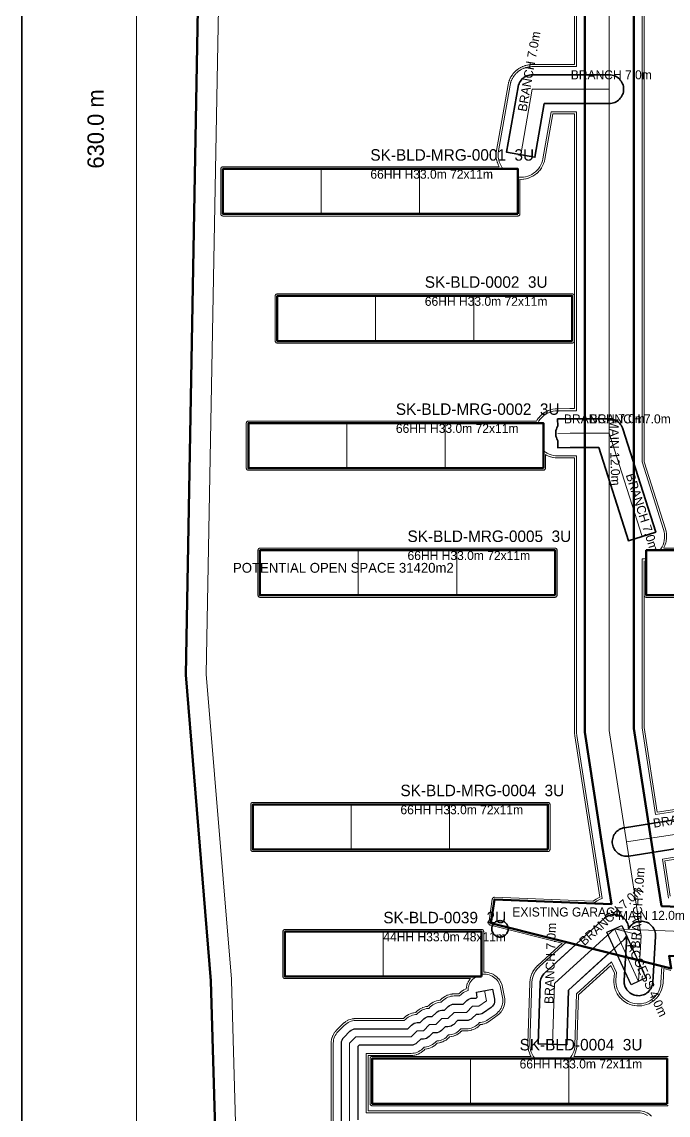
# Model space of a CAD drawing. Header units: metres. Extents: x 10 to 560, y 290 to 670.
# Drawn here: x 10 to 88.9, y 362.1 to 495.4 of the extents above; entities that cross this region are included whole.
import ezdxf

# ---------------------------------------------------------------- set-up
doc = ezdxf.new("R2010")
doc.units = ezdxf.units.M
for name, color, linetype, lineweight in [('A-ANNO-TEXT', 7, 'CONTINUOUS', 18), ('A-BUILDING-LABEL', 7, 'CONTINUOUS', 18), ('A-BUILDING-OUTLINE', 7, 'CONTINUOUS', 50), ('A-DIM', 3, 'CONTINUOUS', 18), ('A-ENTRANCE', 6, 'CONTINUOUS', 35), ('A-FRAME', 7, 'CONTINUOUS', 35), ('A-SITE-BOUNDARY', 1, 'CONTINUOUS', 50), ('A-UNIT-LINE', 4, 'CONTINUOUS', 18), ('C-ROAD-ACCESS', 4, 'CONTINUOUS', 25), ('C-ROAD-BRANCH', 2, 'CONTINUOUS', 35), ('C-ROAD-CENTER', 8, 'CONTINUOUS', 18), ('C-ROAD-LABEL', 2, 'CONTINUOUS', 18), ('C-ROAD-MAIN', 30, 'CONTINUOUS', 50), ('C-SIDEWALK', 8, 'CONTINUOUS', 18), ('L-OPEN-SPACE', 8, 'CONTINUOUS', 13)]:
    doc.layers.add(name, color=color, linetype=linetype, lineweight=lineweight)

msp = doc.modelspace()

# ---------------------------------------------------------------- linework, layer by layer
at = {"layer": 'A-BUILDING-OUTLINE'}
for points in [[(70.53, 471.98), (70.53, 477.48), (34.53, 477.48), (34.53, 471.98)], [(77.17, 456.48), (77.17, 461.98), (41.17, 461.98), (41.17, 456.48)], [(73.64, 440.98), (73.64, 446.48), (37.64, 446.48), (37.64, 440.98)], [(75.06, 425.48), (75.06, 430.98), (39.06, 430.98), (39.06, 425.48)], [(110.19, 425.48), (110.19, 430.98), (86.19, 430.98), (86.19, 425.48)], [(74.2, 394.48), (74.2, 399.98), (38.2, 399.98), (38.2, 394.48)], [(66.11, 378.98), (66.11, 384.48), (42.11, 384.48), (42.11, 378.98)], [(88.74, 363.48), (88.74, 368.98), (52.74, 368.98), (52.74, 363.48)]]:
    msp.add_lwpolyline(points, close=True, dxfattribs=at)
at = {"layer": 'A-DIM'}
msp.add_lwpolyline([(24, 320), (24, 635.01)], dxfattribs=at)
at = {"layer": 'A-ENTRANCE'}
msp.add_lwpolyline([(69.35, 384.81), (69.34, 384.71), (69.33, 384.61), (69.3, 384.52), (69.27, 384.42), (69.23, 384.34), (69.18, 384.25), (69.12, 384.17), (69.05, 384.1), (68.98, 384.03), (68.9, 383.98), (68.82, 383.93), (68.73, 383.88), (68.64, 383.85), (68.54, 383.83), (68.45, 383.81), (68.35, 383.81), (68.25, 383.81), (68.15, 383.83), (68.06, 383.85), (67.97, 383.88), (67.88, 383.93), (67.79, 383.98), (67.71, 384.03), (67.64, 384.1), (67.57, 384.17), (67.52, 384.25), (67.47, 384.34), (67.42, 384.42), (67.39, 384.52), (67.37, 384.61), (67.35, 384.71), (67.35, 384.81), (67.35, 384.91), (67.37, 385), (67.39, 385.1), (67.42, 385.19), (67.47, 385.28), (67.52, 385.36), (67.57, 385.44), (67.64, 385.51), (67.71, 385.58), (67.79, 385.64), (67.88, 385.69), (67.97, 385.73), (68.06, 385.76), (68.15, 385.79), (68.25, 385.8), (68.35, 385.81), (68.45, 385.8), (68.54, 385.79), (68.64, 385.76), (68.73, 385.73), (68.82, 385.69), (68.9, 385.64), (68.98, 385.58), (69.05, 385.51), (69.12, 385.44), (69.18, 385.36), (69.23, 385.28), (69.27, 385.19), (69.3, 385.1), (69.33, 385), (69.34, 384.91)], close=True, dxfattribs=at)
at = {"layer": 'A-FRAME'}
msp.add_lwpolyline([(560, 290), (560, 670), (10, 670), (10, 290), (560, 290)], dxfattribs=at)
at = {"layer": 'A-SITE-BOUNDARY'}
msp.add_lwpolyline([(31.64, 506.01), (30, 415.78), (33.08, 378.45), (34.51, 328.41), (131.11, 326.77), (135, 324.51), (136.23, 320), (138.08, 320), (139.31, 324.51), (143, 326.56), (222.17, 325.13), (221.96, 356.92), (223.6, 373.73), (224.01, 506.42)], dxfattribs=at)
at = {"layer": 'A-UNIT-LINE'}
for points in [[(46.53, 471.98), (46.53, 477.48)], [(58.53, 471.98), (58.53, 477.48)], [(53.17, 456.48), (53.17, 461.98)], [(65.17, 456.48), (65.17, 461.98)], [(49.64, 440.98), (49.64, 446.48)], [(61.64, 440.98), (61.64, 446.48)], [(51.06, 425.48), (51.06, 430.98)], [(63.06, 425.48), (63.06, 430.98)], [(50.2, 394.48), (50.2, 399.98)], [(62.2, 394.48), (62.2, 399.98)], [(54.11, 378.98), (54.11, 384.48)], [(64.74, 363.48), (64.74, 368.98)], [(76.74, 363.48), (76.74, 368.98)]]:
    msp.add_lwpolyline(points, dxfattribs=at)
at = {"layer": 'C-ROAD-ACCESS'}
msp.add_lwpolyline([(81.39, 384.39), (83.21, 385.23), (86.15, 378.82), (84.34, 377.98)], close=True, dxfattribs=at)
msp.add_lwpolyline([(49, 361.12), (49, 370.87), (49.02, 371.06), (49.08, 371.25), (49.17, 371.42), (49.29, 371.57), (50.04, 372.32), (50.2, 372.45), (50.37, 372.54), (50.56, 372.6), (50.75, 372.62), (57.09, 372.62), (57.54, 373.07), (57.7, 373.2), (57.87, 373.29), (58.06, 373.35), (58.25, 373.37), (58.59, 373.37), (59.04, 373.82), (59.2, 373.95), (59.37, 374.04), (59.56, 374.1), (59.75, 374.12), (60.09, 374.12), (60.54, 374.57), (60.7, 374.7), (60.87, 374.79), (61.06, 374.85), (61.25, 374.87), (61.59, 374.87), (62.04, 375.32), (62.2, 375.45), (62.37, 375.54), (62.56, 375.6), (62.75, 375.62), (63.84, 375.62), (64.29, 376.07), (64.45, 376.2), (64.62, 376.29), (64.81, 376.35), (65, 376.37), (65.43, 376.37), (65.58, 376.48), (65.47, 377.07), (67.43, 377.46), (67.67, 376.24), (67.69, 376.05), (67.67, 375.86), (67.62, 375.68), (67.53, 375.51), (67.42, 375.36), (67.27, 375.23), (66.33, 374.55), (66.15, 374.45), (65.96, 374.39), (65.75, 374.37), (65.42, 374.37), (64.96, 373.91), (64.81, 373.79), (64.63, 373.69), (64.45, 373.64), (64.25, 373.62), (63.17, 373.62), (62.71, 373.16), (62.56, 373.04), (62.38, 372.94), (62.2, 372.89), (62, 372.87), (61.67, 372.87), (61.21, 372.41), (61.06, 372.29), (60.88, 372.19), (60.7, 372.14), (60.5, 372.12), (60.17, 372.12), (59.71, 371.66), (59.56, 371.54), (59.38, 371.44), (59.2, 371.39), (59, 371.37), (58.67, 371.37), (58.21, 370.91), (58.06, 370.79), (57.88, 370.69), (57.7, 370.64), (57.5, 370.62), (51.17, 370.62), (51, 370.45), (51, 361.53)], dxfattribs=at)
at = {"layer": 'C-ROAD-BRANCH'}
for points in [[(70.67, 487.87), (70.74, 488.02), (70.83, 488.17), (70.93, 488.31), (71.04, 488.44), (71.17, 488.55), (71.31, 488.65), (71.46, 488.74), (71.61, 488.82), (71.77, 488.87), (71.94, 488.92), (72.11, 488.94), (72.28, 488.95), (81.68, 488.95), (81.85, 488.94), (82.02, 488.92), (82.19, 488.87), (82.35, 488.82), (82.51, 488.74), (82.65, 488.65), (82.79, 488.55), (82.92, 488.44), (83.03, 488.31), (83.14, 488.17), (83.23, 488.02), (83.3, 487.87), (83.36, 487.71), (83.4, 487.54), (83.42, 487.37), (83.43, 487.2), (83.42, 487.03), (83.4, 486.86), (83.36, 486.69), (83.3, 486.53), (83.23, 486.37), (83.14, 486.23), (83.03, 486.09), (82.92, 485.96), (82.79, 485.85), (82.65, 485.74), (82.51, 485.66), (82.35, 485.58), (82.19, 485.53), (82.02, 485.48), (81.85, 485.46), (81.68, 485.45), (73.75, 485.45), (72.6, 478.9), (69.15, 479.5), (70.56, 487.5), (70.56, 487.5), (70.57, 487.54), (70.61, 487.71)], [(75.36, 444.41), (75.28, 444.57), (75.23, 444.73), (75.18, 444.9), (75.16, 445.07), (75.15, 445.24), (75.16, 445.41), (75.18, 445.58), (75.23, 445.75), (75.28, 445.91), (75.36, 446.06), (75.39, 446.11), (75.38, 446.98), (76.89, 446.99), (76.89, 446.99), (76.9, 446.99), (81.68, 446.99), (81.85, 446.98), (82.02, 446.95), (82.19, 446.91), (82.35, 446.85), (82.51, 446.78), (82.65, 446.69), (82.79, 446.59), (82.92, 446.48), (83.03, 446.35), (83.14, 446.21), (83.23, 446.06), (83.3, 445.91), (83.35, 445.77), (83.35, 445.77), (87.35, 433.19), (84.02, 432.13), (80.4, 443.49), (76.9, 443.49), (75.4, 443.48), (75.4, 444.35)], [(73.29, 378.55), (73.34, 378.72), (73.4, 378.88), (73.48, 379.03), (73.58, 379.17), (73.69, 379.3), (73.81, 379.43), (81.12, 386.1), (81.25, 386.21), (81.39, 386.3), (81.54, 386.39), (81.7, 386.45), (81.87, 386.5), (82.03, 386.54), (82.2, 386.55), (82.38, 386.56), (82.55, 386.54), (82.72, 386.51), (82.88, 386.46), (83.04, 386.39), (83.19, 386.31), (83.33, 386.22), (83.47, 386.11), (83.59, 385.99), (83.7, 385.85), (83.79, 385.71), (83.88, 385.56), (83.94, 385.4), (83.99, 385.24), (84.03, 385.07), (84.04, 384.9), (84.04, 384.83), (84.09, 384.9), (84.18, 385.04), (84.29, 385.18), (84.42, 385.3), (84.55, 385.4), (84.69, 385.5), (84.85, 385.58), (85.01, 385.64), (85.17, 385.69), (85.34, 385.72), (85.51, 385.74), (85.68, 385.73), (85.85, 385.72), (86.02, 385.68), (86.19, 385.63), (86.34, 385.56), (86.49, 385.48), (86.64, 385.38), (86.77, 385.27), (86.89, 385.15), (86.99, 385.01), (87.09, 384.87), (87.17, 384.72), (87.23, 384.56), (87.28, 384.39), (87.31, 384.23), (87.33, 384.05), (87.33, 383.88), (86.99, 378.3), (86.97, 378.13), (86.94, 377.96), (86.89, 377.8), (86.82, 377.64), (86.74, 377.49), (86.64, 377.35), (86.53, 377.21), (86.41, 377.09), (86.27, 376.99), (86.13, 376.89), (85.98, 376.81), (85.82, 376.75), (85.65, 376.7), (85.48, 376.67), (85.31, 376.65), (85.14, 376.66), (84.97, 376.67), (84.8, 376.71), (84.64, 376.76), (84.48, 376.83), (84.33, 376.91), (84.19, 377.01), (84.06, 377.12), (83.94, 377.24), (83.83, 377.38), (83.74, 377.52), (83.66, 377.67), (83.59, 377.83), (83.54, 378), (83.51, 378.16), (83.5, 378.34), (83.5, 378.51), (83.82, 383.95), (83.8, 383.91), (83.71, 383.77), (83.6, 383.64), (83.48, 383.51), (76.71, 377.34), (76.49, 370.68), (72.99, 370.79), (73.24, 378.19), (73.24, 378.19), (73.24, 378.21), (73.26, 378.38)]]:
    msp.add_lwpolyline(points, close=True, dxfattribs=at)
msp.add_lwpolyline([(90.72, 394.72), (84.07, 393.68), (83.9, 393.66), (83.73, 393.66), (83.55, 393.68), (83.39, 393.71), (83.22, 393.76), (83.06, 393.82), (82.91, 393.9), (82.77, 394), (82.63, 394.11), (82.51, 394.23), (82.4, 394.36), (82.3, 394.5), (82.22, 394.65), (82.16, 394.81), (82.1, 394.97), (82.07, 395.14), (82.05, 395.31), (82.05, 395.48), (82.07, 395.66), (82.1, 395.82), (82.15, 395.99), (82.21, 396.15), (82.29, 396.3), (82.39, 396.44), (82.49, 396.58), (82.61, 396.7), (82.75, 396.81), (82.89, 396.91), (83.04, 396.99), (83.2, 397.05), (83.36, 397.11), (83.53, 397.14), (90.15, 398.17)], dxfattribs=at)
at = {"layer": 'C-ROAD-CENTER'}
for points in [[(85.47, 384.68), (83.8, 395.41), (81.68, 409.01), (81.68, 445.24), (81.68, 451.67), (81.68, 487.2), (81.68, 507.24)], [(72.28, 487.2), (70.87, 479.2)], [(81.68, 487.2), (72.28, 487.2)], [(76.9, 445.24), (75.39, 445.23)], [(81.68, 445.24), (76.9, 445.24)], [(81.68, 445.24), (85.68, 432.66)], [(83.8, 395.41), (90.45, 396.45)], [(82.3, 384.81), (74.99, 378.13)], [(85.25, 378.4), (82.3, 384.81)], [(85.47, 384.68), (82.3, 384.81), (85.58, 383.99), (85.47, 384.68)], [(85.58, 383.99), (85.25, 378.4)], [(107.73, 383.78), (85.47, 384.68)], [(74.99, 378.13), (74.74, 370.73)], [(101.16, 333.76), (100.25, 334.12), (89.75, 344.62), (89.75, 355.87), (85.25, 360.37), (50.75, 360.37), (50, 361.12), (50, 370.87), (50.75, 371.62), (57.5, 371.62), (58.25, 372.37), (59, 372.37), (59.75, 373.12), (60.5, 373.12), (61.25, 373.87), (62, 373.87), (62.75, 374.62), (64.25, 374.62), (65, 375.37), (65.75, 375.37), (66.69, 376.04), (66.45, 377.27)]]:
    msp.add_lwpolyline(points, dxfattribs=at)
at = {"layer": 'C-ROAD-MAIN'}
for points in [[(176.3, 376.43), (151.96, 376.72), (151.63, 376.66), (151.27, 376.52), (149.3, 375.3), (147.18, 376.77), (144.24, 378.04), (144.56, 379.29), (112.16, 380.7), (110.73, 380.76), (110.73, 380.63), (111.8, 379.43), (107.34, 375.42), (104.73, 378.32), (104.73, 380.9), (89, 381.53), (89.24, 379.98), (67.24, 385.48), (67.66, 388.4), (81.94, 387.82), (80.83, 394.95), (78.68, 408.78), (78.68, 505.01)], [(84.68, 504.38), (84.68, 409.24), (86.76, 395.87), (88.06, 387.58), (88.06, 387.58), (88.06, 387.58), (107.79, 386.78), (110.46, 386.78), (112.43, 386.7), (147.74, 385.15), (150.08, 385.54), (176.29, 386.48), (178.15, 413.24), (178.35, 425.27), (178.52, 432.9), (178.74, 442.67), (179.38, 472.11), (179.63, 475.41), (180.8, 490.99), (179.27, 504.93)]]:
    msp.add_lwpolyline(points, dxfattribs=at)
at = {"layer": 'C-SIDEWALK'}
for points in [[(78.68, 505.01), (78.68, 488.95), (72.28, 488.95), (72.11, 488.94), (71.94, 488.92), (71.77, 488.87), (71.61, 488.82), (71.46, 488.74), (71.31, 488.65), (71.17, 488.55), (71.04, 488.44), (70.93, 488.31), (70.83, 488.17), (70.74, 488.02), (70.67, 487.87), (70.61, 487.71), (70.57, 487.54), (70.56, 487.5), (70.56, 487.5), (69.15, 479.5), (72.6, 478.9), (73.75, 485.45), (78.68, 485.45), (78.68, 446.99), (76.9, 446.99), (76.89, 446.99), (76.89, 446.99), (75.38, 446.98), (75.39, 446.11), (75.36, 446.06), (75.28, 445.91), (75.23, 445.75), (75.18, 445.58), (75.16, 445.41), (75.15, 445.24), (75.16, 445.07), (75.18, 444.9), (75.23, 444.73), (75.28, 444.57), (75.36, 444.41), (75.4, 444.35), (75.4, 443.48), (76.9, 443.49), (78.68, 443.49), (78.68, 408.78), (80.83, 394.95), (81.94, 387.82), (79.78, 387.91), (79.89, 388), (80.22, 388.22), (80.56, 388.41), (80.82, 388.52), (79.85, 394.8), (77.73, 408.39), (77.69, 408.7), (77.68, 409.01), (77.68, 442.49), (76.91, 442.49), (75.41, 442.48), (75.14, 442.49), (74.87, 442.53), (74.61, 442.59), (74.35, 442.68), (74.11, 442.8), (73.88, 442.94), (73.66, 443.1), (73.64, 443.11), (73.64, 446.48), (72.95, 446.48), (72.96, 446.51), (73.1, 446.75), (73.26, 446.96), (73.44, 447.16), (73.64, 447.35), (73.85, 447.51), (74.08, 447.65), (74.33, 447.77), (74.58, 447.86), (74.84, 447.92), (75.11, 447.97), (75.38, 447.98), (76.89, 447.99), (76.89, 447.99), (76.9, 447.99), (77.68, 447.99), (77.68, 484.45), (74.59, 484.45), (73.58, 478.72), (73.52, 478.46), (73.44, 478.2), (73.33, 477.96), (73.19, 477.72), (73.04, 477.5), (72.86, 477.3), (72.66, 477.11), (72.45, 476.95), (72.22, 476.8), (71.98, 476.68), (71.73, 476.59), (71.47, 476.52), (71.2, 476.47), (70.93, 476.45), (70.66, 476.46), (70.53, 476.48), (70.53, 477.48), (68.73, 477.48), (68.62, 477.62), (68.48, 477.85), (68.36, 478.09), (68.26, 478.34), (68.19, 478.6), (68.14, 478.87), (68.12, 479.14), (68.13, 479.41), (68.16, 479.68), (69.57, 487.68), (69.58, 487.71), (69.58, 487.74), (69.61, 487.84), (69.63, 487.94), (69.64, 487.97), (69.65, 488), (69.69, 488.1), (69.72, 488.2), (69.73, 488.22), (69.74, 488.25), (69.79, 488.35), (69.83, 488.44), (69.84, 488.47), (69.86, 488.5), (69.91, 488.59), (69.96, 488.68), (69.98, 488.7), (70, 488.73), (70.06, 488.81), (70.12, 488.9), (70.14, 488.92), (70.16, 488.94), (70.23, 489.02), (70.29, 489.1), (70.32, 489.12), (70.34, 489.14), (70.41, 489.21), (70.49, 489.29), (70.51, 489.31), (70.54, 489.33), (70.62, 489.39), (70.7, 489.45), (70.73, 489.47), (70.75, 489.49), (70.84, 489.54), (70.93, 489.6), (70.96, 489.61), (70.99, 489.63), (71.08, 489.67), (71.17, 489.72), (71.2, 489.73), (71.23, 489.74), (71.33, 489.78), (71.43, 489.81), (71.45, 489.82), (71.48, 489.83), (71.59, 489.86), (71.69, 489.88), (71.72, 489.89), (71.75, 489.9), (71.85, 489.91), (71.95, 489.93), (71.98, 489.93), (72.01, 489.94), (72.12, 489.94), (72.22, 489.95), (72.25, 489.95), (72.28, 489.95), (77.68, 489.95), (77.68, 504.27)], [(90.15, 398.17), (86.49, 397.6), (84.68, 409.24), (84.68, 432.34), (87.35, 433.19), (84.68, 441.58), (84.68, 504.38)], [(85.68, 503.43), (85.68, 441.74), (88.3, 433.49), (88.37, 433.23), (88.42, 432.97), (88.43, 432.7), (88.42, 432.43), (88.39, 432.16), (88.33, 431.9), (88.24, 431.64), (88.13, 431.4), (87.99, 431.16), (87.86, 430.98), (86.19, 430.98), (86.19, 429.96), (85.99, 429.93), (85.72, 429.91), (85.68, 429.91), (85.68, 409.32), (87.33, 398.74), (89.97, 399.16)], [(107.79, 386.78), (88.06, 387.58), (88.06, 387.58), (87.03, 394.14), (90.72, 394.72)], [(90.87, 393.73), (88.17, 393.31), (88.92, 388.54)], [(48, 361.12), (48, 370.87), (48.01, 371.06), (48.04, 371.26), (48.09, 371.45), (48.15, 371.63), (48.24, 371.81), (48.34, 371.98), (48.45, 372.14), (48.59, 372.28), (49.34, 373.03), (49.48, 373.16), (49.64, 373.28), (49.81, 373.38), (49.99, 373.46), (50.17, 373.53), (50.36, 373.58), (50.55, 373.61), (50.75, 373.62), (56.67, 373.62), (56.84, 373.78), (56.98, 373.91), (57.14, 374.03), (57.31, 374.13), (57.49, 374.21), (57.67, 374.28), (57.86, 374.33), (58.05, 374.36), (58.17, 374.36), (58.34, 374.53), (58.48, 374.66), (58.64, 374.78), (58.81, 374.88), (58.99, 374.96), (59.17, 375.03), (59.36, 375.08), (59.55, 375.11), (59.67, 375.11), (59.84, 375.28), (59.98, 375.41), (60.14, 375.53), (60.31, 375.63), (60.49, 375.71), (60.67, 375.78), (60.86, 375.83), (61.05, 375.86), (61.17, 375.86), (61.34, 376.03), (61.48, 376.16), (61.64, 376.28), (61.81, 376.38), (61.99, 376.46), (62.17, 376.53), (62.36, 376.58), (62.55, 376.61), (62.75, 376.62), (63.42, 376.62), (63.59, 376.78), (63.73, 376.91), (63.89, 377.03), (64.06, 377.13), (64.24, 377.21), (64.42, 377.28), (64.45, 377.29), (64.46, 377.46), (64.48, 377.66), (64.53, 377.85), (64.6, 378.03), (64.68, 378.21), (64.78, 378.38), (64.9, 378.54), (65.03, 378.68), (65.18, 378.81), (65.34, 378.93), (65.42, 378.98), (66.11, 378.98), (66.11, 379.24), (66.25, 379.26), (66.45, 379.27), (66.64, 379.26), (66.84, 379.23), (67.03, 379.18), (67.21, 379.12), (67.39, 379.03), (67.56, 378.93), (67.72, 378.81), (67.86, 378.68), (67.99, 378.54), (68.11, 378.38), (68.21, 378.21), (68.29, 378.03), (68.36, 377.85), (68.41, 377.66), (68.65, 376.43), (68.68, 376.24), (68.69, 376.05), (68.68, 375.86), (68.66, 375.67), (68.61, 375.49), (68.55, 375.31), (68.47, 375.13), (68.38, 374.97), (68.27, 374.81), (68.14, 374.67), (68.01, 374.54), (67.86, 374.42), (66.92, 373.74), (66.74, 373.63), (66.56, 373.54), (66.36, 373.46), (66.16, 373.41), (65.96, 373.38), (65.83, 373.37), (65.67, 373.2), (65.52, 373.07), (65.36, 372.95), (65.19, 372.85), (65.02, 372.77), (64.83, 372.7), (64.64, 372.66), (64.45, 372.63), (64.25, 372.62), (63.58, 372.62), (63.42, 372.45), (63.27, 372.32), (63.11, 372.2), (62.94, 372.1), (62.77, 372.02), (62.58, 371.95), (62.39, 371.91), (62.2, 371.88), (62.08, 371.87), (61.92, 371.7), (61.77, 371.57), (61.61, 371.45), (61.44, 371.35), (61.27, 371.27), (61.08, 371.2), (60.89, 371.16), (60.7, 371.13), (60.58, 371.12), (60.42, 370.95), (60.27, 370.82), (60.11, 370.7), (59.94, 370.6), (59.77, 370.52), (59.58, 370.45), (59.39, 370.41), (59.2, 370.38), (59.08, 370.37), (58.92, 370.2), (58.77, 370.07), (58.61, 369.95), (58.44, 369.85), (58.27, 369.77), (58.08, 369.7), (57.89, 369.66), (57.7, 369.63), (57.5, 369.62), (52, 369.62), (52, 362.37), (85.25, 362.37), (85.45, 362.36), (85.64, 362.33), (85.83, 362.28), (86.02, 362.21), (86.19, 362.13), (86.36, 362.03)], [(51, 361.53), (51, 370.45), (51.17, 370.62), (57.5, 370.62), (57.7, 370.64), (57.88, 370.69), (58.06, 370.79), (58.21, 370.91), (58.67, 371.37), (59, 371.37), (59.2, 371.39), (59.38, 371.44), (59.56, 371.54), (59.71, 371.66), (60.17, 372.12), (60.5, 372.12), (60.7, 372.14), (60.88, 372.19), (61.06, 372.29), (61.21, 372.41), (61.67, 372.87), (62, 372.87), (62.2, 372.89), (62.38, 372.94), (62.56, 373.04), (62.71, 373.16), (63.17, 373.62), (64.25, 373.62), (64.45, 373.64), (64.63, 373.69), (64.81, 373.79), (64.96, 373.91), (65.42, 374.37), (65.75, 374.37), (65.96, 374.39), (66.15, 374.45), (66.33, 374.55), (67.27, 375.23), (67.42, 375.36), (67.53, 375.51), (67.62, 375.68), (67.67, 375.86), (67.69, 376.05), (67.67, 376.24), (67.43, 377.46), (65.47, 377.07), (65.58, 376.48), (65.43, 376.37), (65, 376.37), (64.81, 376.35), (64.62, 376.29), (64.45, 376.2), (64.29, 376.07), (63.84, 375.62), (62.75, 375.62), (62.56, 375.6), (62.37, 375.54), (62.2, 375.45), (62.04, 375.32), (61.59, 374.87), (61.25, 374.87), (61.06, 374.85), (60.87, 374.79), (60.7, 374.7), (60.54, 374.57), (60.09, 374.12), (59.75, 374.12), (59.56, 374.1), (59.37, 374.04), (59.2, 373.95), (59.04, 373.82), (58.59, 373.37), (58.25, 373.37), (58.06, 373.35), (57.87, 373.29), (57.7, 373.2), (57.54, 373.07), (57.09, 372.62), (50.75, 372.62), (50.56, 372.6), (50.37, 372.54), (50.2, 372.45), (50.04, 372.32), (49.29, 371.57), (49.17, 371.42), (49.08, 371.25), (49.02, 371.06), (49, 370.87), (49, 361.12)]]:
    msp.add_lwpolyline(points, dxfattribs=at)
msp.add_lwpolyline([(87.44, 376.74), (87.26, 376.53), (87.07, 376.35), (86.86, 376.18), (86.63, 376.03), (86.4, 375.9), (86.14, 375.8), (85.89, 375.73), (85.62, 375.68), (85.35, 375.65), (85.08, 375.66), (84.81, 375.69), (84.55, 375.74), (84.29, 375.82), (84.04, 375.93), (83.81, 376.06), (83.58, 376.21), (83.38, 376.38), (83.19, 376.58), (83.02, 376.79), (82.87, 377.01), (82.75, 377.25), (82.65, 377.5), (82.57, 377.76), (82.52, 378.03), (82.5, 378.3), (82.5, 378.57), (82.55, 379.47), (81.95, 380.77), (81.95, 380.77), (77.7, 376.88), (77.49, 370.64), (77.47, 370.37), (77.42, 370.11), (77.34, 369.85), (77.24, 369.6), (77.12, 369.36), (76.97, 369.13), (76.86, 368.98), (72.62, 368.98), (72.56, 369.06), (72.4, 369.28), (72.27, 369.52), (72.17, 369.77), (72.08, 370.02), (72.03, 370.29), (72, 370.56), (71.99, 370.83), (72.24, 378.23), (72.24, 378.24), (72.24, 378.26), (72.25, 378.38), (72.26, 378.49), (72.26, 378.51), (72.27, 378.53), (72.29, 378.64), (72.31, 378.76), (72.31, 378.78), (72.32, 378.79), (72.35, 378.91), (72.38, 379.02), (72.39, 379.03), (72.39, 379.05), (72.44, 379.16), (72.48, 379.27), (72.49, 379.28), (72.5, 379.3), (72.55, 379.4), (72.61, 379.51), (72.62, 379.52), (72.62, 379.54), (72.69, 379.64), (72.75, 379.74), (72.76, 379.75), (72.77, 379.76), (72.85, 379.86), (72.92, 379.95), (72.93, 379.96), (72.94, 379.97), (73.03, 380.06), (73.11, 380.14), (73.12, 380.15), (73.13, 380.16), (76.44, 383.18), (77.6, 382.89), (73.81, 379.43), (73.69, 379.3), (73.58, 379.17), (73.48, 379.03), (73.4, 378.88), (73.34, 378.72), (73.29, 378.55), (73.26, 378.38), (73.24, 378.21), (73.24, 378.19), (73.24, 378.19), (72.99, 370.79), (76.49, 370.68), (76.71, 377.34), (81.68, 381.87), (82.66, 381.62), (83.57, 379.66), (83.5, 378.51), (83.5, 378.34), (83.51, 378.16), (83.54, 378), (83.59, 377.83), (83.66, 377.67), (83.74, 377.52), (83.83, 377.38), (83.94, 377.24), (84.06, 377.12), (84.19, 377.01), (84.33, 376.91), (84.48, 376.83), (84.64, 376.76), (84.8, 376.71), (84.97, 376.67), (85.14, 376.66), (85.31, 376.65), (85.48, 376.67), (85.65, 376.7), (85.82, 376.75), (85.98, 376.81), (86.13, 376.89), (86.27, 376.99), (86.41, 377.09), (86.53, 377.21), (86.64, 377.35), (86.74, 377.49), (86.82, 377.64), (86.89, 377.8), (86.94, 377.96), (86.97, 378.13), (86.99, 378.3), (87.12, 380.51), (88.11, 380.26), (87.99, 378.24), (87.96, 377.97), (87.91, 377.71), (87.82, 377.45), (87.72, 377.2), (87.59, 376.96)], close=True, dxfattribs=at)
at = {"layer": 'L-OPEN-SPACE'}
for points in [[(36.94, 330.87), (35.58, 378.52), (35.57, 378.65), (32.5, 415.86), (34.14, 505.93)], [(77.43, 504.08), (77.43, 490.2), (72.28, 490.2), (72.27, 490.2), (72.25, 490.2), (72.23, 490.2), (72.2, 490.2), (72.1, 490.19), (72, 490.19), (71.98, 490.18), (71.96, 490.18), (71.93, 490.18), (71.91, 490.18), (71.81, 490.16), (71.71, 490.14), (71.68, 490.14), (71.66, 490.13), (71.64, 490.13), (71.62, 490.13), (71.52, 490.1), (71.42, 490.07), (71.4, 490.07), (71.38, 490.06), (71.36, 490.05), (71.34, 490.05), (71.24, 490.01), (71.15, 489.98), (71.12, 489.97), (71.1, 489.96), (71.08, 489.95), (71.06, 489.94), (70.97, 489.89), (70.88, 489.85), (70.86, 489.84), (70.84, 489.83), (70.82, 489.82), (70.8, 489.81), (70.71, 489.75), (70.63, 489.7), (70.61, 489.69), (70.59, 489.67), (70.57, 489.66), (70.55, 489.65), (70.47, 489.59), (70.39, 489.53), (70.37, 489.51), (70.35, 489.5), (70.34, 489.48), (70.32, 489.47), (70.24, 489.4), (70.17, 489.33), (70.15, 489.31), (70.14, 489.3), (70.12, 489.28), (70.11, 489.26), (70.04, 489.19), (69.97, 489.11), (69.96, 489.09), (69.94, 489.08), (69.93, 489.06), (69.91, 489.04), (69.86, 488.96), (69.79, 488.88), (69.78, 488.86), (69.77, 488.84), (69.76, 488.82), (69.74, 488.8), (69.69, 488.71), (69.64, 488.62), (69.63, 488.6), (69.62, 488.58), (69.61, 488.57), (69.6, 488.54), (69.56, 488.45), (69.52, 488.36), (69.51, 488.34), (69.5, 488.32), (69.49, 488.3), (69.48, 488.27), (69.45, 488.18), (69.41, 488.08), (69.41, 488.06), (69.4, 488.04), (69.4, 488.02), (69.39, 488), (69.37, 487.9), (69.34, 487.8), (69.34, 487.77), (69.33, 487.75), (69.33, 487.73), (69.33, 487.72), (67.92, 479.72), (67.92, 479.71), (67.88, 479.44), (67.88, 479.42), (67.87, 479.15), (67.87, 479.12), (67.89, 478.85), (67.9, 478.83), (67.94, 478.56), (67.95, 478.54), (68.02, 478.28), (68.03, 478.26), (68.12, 478), (68.13, 477.98), (68.25, 477.74), (68.26, 477.73), (34.53, 477.73), (34.51, 477.73), (34.48, 477.73), (34.46, 477.72), (34.44, 477.72), (34.41, 477.7), (34.39, 477.69), (34.37, 477.68), (34.36, 477.66), (34.34, 477.64), (34.32, 477.62), (34.31, 477.6), (34.3, 477.58), (34.29, 477.56), (34.29, 477.53), (34.28, 477.51), (34.28, 477.48), (34.28, 471.98), (34.28, 471.96), (34.29, 471.94), (34.29, 471.91), (34.3, 471.89), (34.31, 471.87), (34.32, 471.85), (34.34, 471.83), (34.36, 471.81), (34.37, 471.79), (34.39, 471.78), (34.41, 471.76), (34.44, 471.75), (34.46, 471.75), (34.48, 471.74), (34.51, 471.74), (34.53, 471.73), (70.53, 471.73), (70.56, 471.74), (70.58, 471.74), (70.6, 471.75), (70.63, 471.75), (70.65, 471.76), (70.67, 471.78), (70.69, 471.79), (70.71, 471.81), (70.73, 471.83), (70.74, 471.85), (70.75, 471.87), (70.76, 471.89), (70.77, 471.91), (70.78, 471.94), (70.78, 471.96), (70.78, 471.98), (70.78, 476.21), (70.93, 476.2), (70.95, 476.2), (71.22, 476.22), (71.25, 476.22), (71.51, 476.27), (71.54, 476.27), (71.8, 476.35), (71.82, 476.35), (72.07, 476.45), (72.09, 476.46), (72.33, 476.58), (72.36, 476.59), (72.58, 476.74), (72.6, 476.75), (72.82, 476.92), (72.84, 476.93), (73.03, 477.12), (73.05, 477.14), (73.23, 477.34), (73.24, 477.36), (73.4, 477.58), (73.41, 477.6), (73.54, 477.83), (73.55, 477.86), (73.66, 478.1), (73.67, 478.13), (73.76, 478.38), (73.77, 478.41), (73.83, 478.67), (73.83, 478.68), (74.8, 484.2), (77.43, 484.2), (77.43, 448.24), (76.9, 448.24), (76.89, 448.24), (76.88, 448.24), (75.38, 448.23), (75.36, 448.23), (75.09, 448.21), (75.07, 448.21), (74.8, 448.17), (74.78, 448.17), (74.52, 448.1), (74.49, 448.09), (74.24, 448), (74.22, 447.99), (73.97, 447.87), (73.95, 447.86), (73.72, 447.72), (73.7, 447.71), (73.49, 447.55), (73.47, 447.53), (73.27, 447.35), (73.25, 447.33), (73.07, 447.13), (73.06, 447.11), (72.9, 446.89), (72.88, 446.87), (72.8, 446.73), (37.64, 446.73), (37.62, 446.73), (37.59, 446.73), (37.57, 446.72), (37.55, 446.72), (37.52, 446.7), (37.5, 446.69), (37.48, 446.68), (37.46, 446.66), (37.45, 446.64), (37.43, 446.62), (37.42, 446.6), (37.41, 446.58), (37.4, 446.56), (37.4, 446.53), (37.39, 446.51), (37.39, 446.48), (37.39, 440.98), (37.39, 440.96), (37.4, 440.94), (37.4, 440.91), (37.41, 440.89), (37.42, 440.87), (37.43, 440.85), (37.45, 440.83), (37.46, 440.81), (37.48, 440.79), (37.5, 440.78), (37.52, 440.76), (37.55, 440.75), (37.57, 440.75), (37.59, 440.74), (37.62, 440.74), (37.64, 440.73), (73.64, 440.73), (73.67, 440.74), (73.69, 440.74), (73.71, 440.75), (73.74, 440.75), (73.76, 440.76), (73.78, 440.78), (73.8, 440.79), (73.82, 440.81), (73.83, 440.83), (73.85, 440.85), (73.86, 440.87), (73.87, 440.89), (73.88, 440.91), (73.89, 440.94), (73.89, 440.96), (73.89, 440.98), (73.89, 442.64), (73.98, 442.58), (74, 442.57), (74.25, 442.46), (74.27, 442.45), (74.52, 442.36), (74.55, 442.35), (74.81, 442.29), (74.83, 442.28), (75.1, 442.24), (75.13, 442.24), (75.4, 442.23), (75.41, 442.23), (76.91, 442.24), (77.43, 442.24), (77.43, 409.01), (77.43, 409), (77.44, 408.69), (77.45, 408.67), (77.48, 408.36), (77.48, 408.35), (79.6, 394.76), (80.55, 388.68), (80.46, 388.64), (80.44, 388.63), (80.1, 388.44), (80.08, 388.43), (79.75, 388.21), (79.73, 388.2), (79.69, 388.16), (67.67, 388.65), (67.64, 388.65), (67.62, 388.65), (67.6, 388.64), (67.57, 388.63), (67.55, 388.63), (67.53, 388.61), (67.51, 388.6), (67.49, 388.58), (67.47, 388.57), (67.46, 388.55), (67.44, 388.53), (67.43, 388.51), (67.42, 388.48), (67.42, 388.46), (67.41, 388.44), (66.99, 385.51), (66.99, 385.49), (66.99, 385.47), (66.99, 385.44), (67, 385.42), (67, 385.39), (67.01, 385.37), (67.03, 385.35), (67.04, 385.33), (67.05, 385.31), (67.07, 385.29), (67.09, 385.28), (67.11, 385.26), (67.13, 385.25), (67.16, 385.24), (67.18, 385.24), (75.92, 383.05), (72.96, 380.35), (72.96, 380.34), (72.95, 380.34), (72.95, 380.33), (72.93, 380.32), (72.85, 380.23), (72.77, 380.15), (72.75, 380.13), (72.75, 380.13), (72.74, 380.12), (72.73, 380.1), (72.65, 380.01), (72.58, 379.92), (72.56, 379.9), (72.56, 379.9), (72.56, 379.89), (72.54, 379.87), (72.48, 379.77), (72.41, 379.68), (72.4, 379.66), (72.4, 379.65), (72.4, 379.65), (72.38, 379.62), (72.33, 379.52), (72.28, 379.42), (72.27, 379.4), (72.26, 379.39), (72.26, 379.38), (72.25, 379.36), (72.21, 379.25), (72.16, 379.15), (72.15, 379.12), (72.15, 379.12), (72.15, 379.11), (72.14, 379.09), (72.11, 378.98), (72.08, 378.86), (72.07, 378.84), (72.07, 378.83), (72.07, 378.83), (72.06, 378.8), (72.04, 378.69), (72.02, 378.58), (72.02, 378.55), (72.02, 378.55), (72.01, 378.54), (72.01, 378.52), (72, 378.4), (71.99, 378.28), (71.99, 378.26), (71.99, 378.25), (71.99, 378.25), (71.99, 378.23), (71.74, 370.83), (71.74, 370.82), (71.75, 370.55), (71.75, 370.53), (71.78, 370.26), (71.78, 370.24), (71.84, 369.97), (71.84, 369.95), (71.93, 369.69), (71.94, 369.67), (72.04, 369.42), (72.05, 369.4), (72.14, 369.23), (52.74, 369.23), (52.71, 369.23), (52.69, 369.23), (52.66, 369.22), (52.64, 369.22), (52.62, 369.2), (52.6, 369.19), (52.58, 369.18), (52.56, 369.16), (52.54, 369.14), (52.53, 369.12), (52.52, 369.1), (52.51, 369.08), (52.5, 369.06), (52.49, 369.03), (52.49, 369.01), (52.49, 368.98), (52.49, 363.48), (52.49, 363.46), (52.49, 363.44), (52.5, 363.41), (52.51, 363.39), (52.52, 363.37), (52.53, 363.35), (52.54, 363.33), (52.56, 363.31), (52.58, 363.29), (52.6, 363.28), (52.62, 363.26), (52.64, 363.25), (52.66, 363.25), (52.69, 363.24), (52.71, 363.24), (52.74, 363.23), (88.74, 363.23), (88.76, 363.24), (88.79, 363.24), (88.81, 363.25), (88.83, 363.25), (88.86, 363.26), (88.88, 363.28)], [(110.19, 431.23), (88.32, 431.23), (88.34, 431.27), (88.35, 431.29), (88.47, 431.54), (88.47, 431.56), (88.56, 431.82), (88.57, 431.84), (88.63, 432.1), (88.64, 432.13), (88.67, 432.39), (88.67, 432.42), (88.68, 432.69), (88.68, 432.71), (88.67, 432.98), (88.66, 433.01), (88.62, 433.27), (88.62, 433.3), (88.55, 433.56), (88.54, 433.57), (85.93, 441.77), (85.93, 503.19)], [(89.93, 399.4), (87.54, 399.03), (85.93, 409.34), (85.93, 429.67), (85.94, 429.67), (85.94, 425.48), (85.94, 425.46), (85.95, 425.44), (85.95, 425.41), (85.96, 425.39), (85.97, 425.37), (85.98, 425.35), (86, 425.33), (86.01, 425.31), (86.03, 425.29), (86.05, 425.28), (86.07, 425.26), (86.1, 425.25), (86.12, 425.25), (86.14, 425.24), (86.17, 425.24), (86.19, 425.23), (110.19, 425.23)], [(89.13, 388.79), (88.46, 393.1), (90.91, 393.48)], [(86.83, 361.97), (86.69, 362.1), (86.67, 362.11), (86.51, 362.23), (86.49, 362.24), (86.32, 362.35), (86.3, 362.36), (86.12, 362.44), (86.1, 362.45), (85.92, 362.52), (85.89, 362.52), (85.7, 362.57), (85.68, 362.58), (85.48, 362.6), (85.46, 362.61), (85.26, 362.62), (85.25, 362.62), (52.25, 362.62), (52.25, 369.37), (57.5, 369.37), (57.51, 369.37), (57.71, 369.38), (57.73, 369.38), (57.93, 369.41), (57.95, 369.41), (58.14, 369.46), (58.17, 369.47), (58.35, 369.53), (58.37, 369.54), (58.55, 369.63), (58.57, 369.64), (58.74, 369.74), (58.76, 369.75), (58.92, 369.87), (58.94, 369.89), (59.08, 370.02), (59.09, 370.03), (59.19, 370.13), (59.21, 370.13), (59.23, 370.13), (59.43, 370.16), (59.45, 370.16), (59.64, 370.21), (59.67, 370.22), (59.85, 370.28), (59.87, 370.29), (60.05, 370.38), (60.07, 370.39), (60.24, 370.49), (60.26, 370.5), (60.42, 370.62), (60.44, 370.64), (60.58, 370.77), (60.59, 370.78), (60.69, 370.88), (60.71, 370.88), (60.73, 370.88), (60.93, 370.91), (60.95, 370.91), (61.14, 370.96), (61.17, 370.97), (61.35, 371.03), (61.37, 371.04), (61.55, 371.13), (61.57, 371.14), (61.74, 371.24), (61.76, 371.25), (61.92, 371.37), (61.94, 371.39), (62.08, 371.52), (62.09, 371.53), (62.19, 371.63), (62.21, 371.63), (62.23, 371.63), (62.43, 371.66), (62.45, 371.66), (62.64, 371.71), (62.67, 371.72), (62.85, 371.78), (62.87, 371.79), (63.05, 371.88), (63.07, 371.89), (63.24, 371.99), (63.26, 372), (63.42, 372.12), (63.44, 372.14), (63.58, 372.27), (63.59, 372.28), (63.68, 372.37), (64.25, 372.37), (64.26, 372.37), (64.46, 372.38), (64.48, 372.38), (64.68, 372.41), (64.7, 372.41), (64.89, 372.46), (64.92, 372.47), (65.1, 372.53), (65.12, 372.54), (65.3, 372.63), (65.32, 372.64), (65.49, 372.74), (65.51, 372.75), (65.67, 372.87), (65.69, 372.89), (65.83, 373.02), (65.84, 373.03), (65.94, 373.13), (65.97, 373.13), (66, 373.13), (66.2, 373.16), (66.23, 373.17), (66.43, 373.22), (66.45, 373.23), (66.65, 373.3), (66.67, 373.31), (66.86, 373.41), (66.88, 373.42), (67.05, 373.53), (67.06, 373.54), (68, 374.22), (68.01, 374.22), (68.16, 374.34), (68.18, 374.36), (68.32, 374.49), (68.33, 374.51), (68.46, 374.65), (68.47, 374.67), (68.58, 374.83), (68.6, 374.85), (68.69, 375.01), (68.7, 375.03), (68.78, 375.21), (68.79, 375.23), (68.85, 375.41), (68.86, 375.43), (68.9, 375.62), (68.9, 375.64), (68.93, 375.83), (68.93, 375.85), (68.94, 376.04), (68.94, 376.07), (68.93, 376.26), (68.93, 376.28), (68.9, 376.47), (68.9, 376.48), (68.65, 377.71), (68.65, 377.72), (68.6, 377.91), (68.6, 377.93), (68.53, 378.12), (68.52, 378.14), (68.44, 378.32), (68.42, 378.34), (68.32, 378.51), (68.31, 378.53), (68.19, 378.69), (68.18, 378.7), (68.05, 378.85), (68.03, 378.87), (67.88, 379), (67.86, 379.01), (67.71, 379.13), (67.69, 379.15), (67.52, 379.25), (67.5, 379.26), (67.32, 379.34), (67.3, 379.35), (67.11, 379.42), (67.09, 379.42), (66.9, 379.47), (66.87, 379.48), (66.68, 379.51), (66.65, 379.51), (66.46, 379.52), (66.43, 379.52), (66.36, 379.51), (66.36, 384.48), (66.35, 384.51), (66.35, 384.53), (66.34, 384.56), (66.34, 384.58), (66.33, 384.6), (66.31, 384.62), (66.3, 384.64), (66.28, 384.66), (66.26, 384.68), (66.24, 384.69), (66.22, 384.7), (66.2, 384.72), (66.18, 384.72), (66.15, 384.73), (66.13, 384.73), (66.11, 384.73), (42.11, 384.73), (42.08, 384.73), (42.06, 384.73), (42.03, 384.72), (42.01, 384.72), (41.99, 384.7), (41.97, 384.69), (41.95, 384.68), (41.93, 384.66), (41.91, 384.64), (41.9, 384.62), (41.88, 384.6), (41.87, 384.58), (41.87, 384.56), (41.86, 384.53), (41.86, 384.51), (41.86, 384.48), (41.86, 378.98), (41.86, 378.96), (41.86, 378.94), (41.87, 378.91), (41.87, 378.89), (41.88, 378.87), (41.9, 378.85), (41.91, 378.83), (41.93, 378.81), (41.95, 378.79), (41.97, 378.78), (41.99, 378.76), (42.01, 378.75), (42.03, 378.75), (42.06, 378.74), (42.08, 378.74), (42.11, 378.73), (64.74, 378.73), (64.72, 378.7), (64.7, 378.69), (64.58, 378.53), (64.57, 378.51), (64.47, 378.34), (64.46, 378.32), (64.37, 378.14), (64.36, 378.12), (64.3, 377.93), (64.29, 377.91), (64.24, 377.72), (64.24, 377.69), (64.21, 377.5), (64.21, 377.48), (64.21, 377.47), (64.15, 377.45), (64.13, 377.44), (63.95, 377.36), (63.93, 377.35), (63.76, 377.24), (63.74, 377.23), (63.58, 377.11), (63.56, 377.1), (63.42, 376.97), (63.41, 376.96), (63.32, 376.87), (62.75, 376.87), (62.74, 376.87), (62.54, 376.86), (62.52, 376.85), (62.32, 376.83), (62.3, 376.82), (62.11, 376.77), (62.09, 376.77), (61.9, 376.7), (61.88, 376.69), (61.7, 376.61), (61.68, 376.6), (61.51, 376.49), (61.49, 376.48), (61.33, 376.36), (61.31, 376.35), (61.17, 376.22), (61.16, 376.21), (61.06, 376.11), (61.04, 376.11), (61.02, 376.1), (60.82, 376.08), (60.8, 376.07), (60.61, 376.02), (60.59, 376.02), (60.4, 375.95), (60.38, 375.94), (60.2, 375.86), (60.18, 375.85), (60.01, 375.74), (59.99, 375.73), (59.83, 375.61), (59.81, 375.6), (59.67, 375.47), (59.66, 375.46), (59.56, 375.36), (59.54, 375.36), (59.52, 375.35), (59.32, 375.33), (59.3, 375.32), (59.11, 375.27), (59.09, 375.27), (58.9, 375.2), (58.88, 375.19), (58.7, 375.11), (58.68, 375.1), (58.51, 374.99), (58.49, 374.98), (58.33, 374.86), (58.31, 374.85), (58.17, 374.72), (58.16, 374.71), (58.06, 374.61), (58.04, 374.61), (58.02, 374.6), (57.82, 374.58), (57.8, 374.57), (57.61, 374.52), (57.59, 374.52), (57.4, 374.45), (57.38, 374.44), (57.2, 374.36), (57.18, 374.35), (57.01, 374.24), (56.99, 374.23), (56.83, 374.11), (56.81, 374.1), (56.67, 373.97), (56.66, 373.96), (56.57, 373.87), (50.75, 373.87), (50.74, 373.87), (50.54, 373.86), (50.52, 373.85), (50.32, 373.83), (50.3, 373.82), (50.11, 373.77), (50.09, 373.77), (49.9, 373.7), (49.88, 373.69), (49.7, 373.61), (49.68, 373.6), (49.51, 373.49), (49.49, 373.48), (49.33, 373.36), (49.31, 373.35), (49.17, 373.22), (49.16, 373.21), (48.41, 372.46), (48.4, 372.45), (48.27, 372.3), (48.25, 372.28), (48.14, 372.13), (48.12, 372.11), (48.02, 371.94), (48.01, 371.92), (47.93, 371.74), (47.92, 371.72), (47.85, 371.53), (47.84, 371.51), (47.8, 371.32), (47.79, 371.29), (47.76, 371.1), (47.76, 371.08), (47.75, 370.88), (47.75, 370.87), (47.75, 361.12)], [(88.88, 369.19), (88.86, 369.2), (88.83, 369.22), (88.81, 369.22), (88.79, 369.23), (88.76, 369.23), (88.74, 369.23), (77.34, 369.23), (77.34, 369.24), (77.47, 369.48), (77.48, 369.51), (77.58, 369.76), (77.58, 369.78), (77.66, 370.04), (77.66, 370.06), (77.71, 370.33), (77.71, 370.35), (77.74, 370.62), (77.74, 370.63), (77.94, 376.77), (81.87, 380.35), (82.3, 379.42), (82.25, 378.58), (82.25, 378.57), (82.25, 378.3), (82.25, 378.27), (82.27, 378.01), (82.28, 377.98), (82.33, 377.72), (82.33, 377.69), (82.41, 377.43), (82.41, 377.41), (82.52, 377.16), (82.53, 377.14), (82.65, 376.9), (82.66, 376.88), (82.81, 376.65), (82.82, 376.63), (82.99, 376.42), (83.01, 376.4), (83.2, 376.21), (83.22, 376.19), (83.42, 376.02), (83.44, 376), (83.67, 375.85), (83.69, 375.84), (83.92, 375.71), (83.95, 375.7), (84.19, 375.59), (84.22, 375.58), (84.47, 375.5), (84.5, 375.5), (84.76, 375.44), (84.79, 375.44), (85.05, 375.41), (85.08, 375.41), (85.35, 375.4), (85.37, 375.41), (85.64, 375.43), (85.67, 375.43), (85.93, 375.48), (85.96, 375.49), (86.21, 375.56), (86.24, 375.57), (86.49, 375.67), (86.51, 375.68), (86.75, 375.81), (86.77, 375.82), (87, 375.97), (87.02, 375.98), (87.23, 376.15), (87.25, 376.17), (87.44, 376.36), (87.46, 376.37), (87.63, 376.58), (87.64, 376.6), (87.8, 376.82), (87.81, 376.84), (87.94, 377.08), (87.95, 377.1), (88.05, 377.35), (88.06, 377.37), (88.14, 377.63), (88.15, 377.66), (88.21, 377.92), (88.21, 377.94), (88.24, 378.21), (88.24, 378.22), (88.34, 379.95), (89.18, 379.74)]]:
    msp.add_lwpolyline(points, dxfattribs=at)
for points in [[(40.92, 456.46), (40.93, 456.44), (40.93, 456.41), (40.94, 456.39), (40.95, 456.37), (40.96, 456.35), (40.98, 456.33), (40.99, 456.31), (41.01, 456.29), (41.03, 456.28), (41.05, 456.26), (41.08, 456.25), (41.1, 456.25), (41.12, 456.24), (41.15, 456.24), (41.17, 456.23), (77.17, 456.23), (77.2, 456.24), (77.22, 456.24), (77.24, 456.25), (77.27, 456.25), (77.29, 456.26), (77.31, 456.28), (77.33, 456.29), (77.35, 456.31), (77.36, 456.33), (77.38, 456.35), (77.39, 456.37), (77.4, 456.39), (77.41, 456.41), (77.42, 456.44), (77.42, 456.46), (77.42, 456.48), (77.42, 461.98), (77.42, 462.01), (77.42, 462.03), (77.41, 462.06), (77.4, 462.08), (77.39, 462.1), (77.38, 462.12), (77.36, 462.14), (77.35, 462.16), (77.33, 462.18), (77.31, 462.19), (77.29, 462.2), (77.27, 462.22), (77.24, 462.22), (77.22, 462.23), (77.2, 462.23), (77.17, 462.23), (41.17, 462.23), (41.15, 462.23), (41.12, 462.23), (41.1, 462.22), (41.08, 462.22), (41.05, 462.2), (41.03, 462.19), (41.01, 462.18), (40.99, 462.16), (40.98, 462.14), (40.96, 462.12), (40.95, 462.1), (40.94, 462.08), (40.93, 462.06), (40.93, 462.03), (40.92, 462.01), (40.92, 461.98), (40.92, 456.48)], [(38.82, 425.46), (38.82, 425.44), (38.83, 425.41), (38.83, 425.39), (38.84, 425.37), (38.86, 425.35), (38.87, 425.33), (38.89, 425.31), (38.91, 425.29), (38.93, 425.28), (38.95, 425.26), (38.97, 425.25), (38.99, 425.25), (39.02, 425.24), (39.04, 425.24), (39.06, 425.23), (75.06, 425.23), (75.09, 425.24), (75.11, 425.24), (75.14, 425.25), (75.16, 425.25), (75.18, 425.26), (75.2, 425.28), (75.22, 425.29), (75.24, 425.31), (75.26, 425.33), (75.27, 425.35), (75.28, 425.37), (75.3, 425.39), (75.3, 425.41), (75.31, 425.44), (75.31, 425.46), (75.31, 425.48), (75.31, 430.98), (75.31, 431.01), (75.31, 431.03), (75.3, 431.06), (75.3, 431.08), (75.28, 431.1), (75.27, 431.12), (75.26, 431.14), (75.24, 431.16), (75.22, 431.18), (75.2, 431.19), (75.18, 431.2), (75.16, 431.22), (75.14, 431.22), (75.11, 431.23), (75.09, 431.23), (75.06, 431.23), (39.06, 431.23), (39.04, 431.23), (39.02, 431.23), (38.99, 431.22), (38.97, 431.22), (38.95, 431.2), (38.93, 431.19), (38.91, 431.18), (38.89, 431.16), (38.87, 431.14), (38.86, 431.12), (38.84, 431.1), (38.83, 431.08), (38.83, 431.06), (38.82, 431.03), (38.82, 431.01), (38.81, 430.98), (38.81, 425.48)], [(37.95, 394.46), (37.95, 394.44), (37.96, 394.41), (37.96, 394.39), (37.97, 394.37), (37.99, 394.35), (38, 394.33), (38.02, 394.31), (38.04, 394.29), (38.06, 394.28), (38.08, 394.26), (38.1, 394.25), (38.12, 394.25), (38.15, 394.24), (38.17, 394.24), (38.2, 394.23), (74.2, 394.23), (74.22, 394.24), (74.24, 394.24), (74.27, 394.25), (74.29, 394.25), (74.31, 394.26), (74.33, 394.28), (74.35, 394.29), (74.37, 394.31), (74.39, 394.33), (74.4, 394.35), (74.42, 394.37), (74.43, 394.39), (74.43, 394.41), (74.44, 394.44), (74.44, 394.46), (74.45, 394.48), (74.45, 399.98), (74.44, 400.01), (74.44, 400.03), (74.43, 400.06), (74.43, 400.08), (74.42, 400.1), (74.4, 400.12), (74.39, 400.14), (74.37, 400.16), (74.35, 400.18), (74.33, 400.19), (74.31, 400.2), (74.29, 400.22), (74.27, 400.22), (74.24, 400.23), (74.22, 400.23), (74.2, 400.23), (38.2, 400.23), (38.17, 400.23), (38.15, 400.23), (38.12, 400.22), (38.1, 400.22), (38.08, 400.2), (38.06, 400.19), (38.04, 400.18), (38.02, 400.16), (38, 400.14), (37.99, 400.12), (37.97, 400.1), (37.96, 400.08), (37.96, 400.06), (37.95, 400.03), (37.95, 400.01), (37.95, 399.98), (37.95, 394.48)]]:
    msp.add_lwpolyline(points, close=True, dxfattribs=at)

# ---------------------------------------------------------------- texts
at = {"layer": 'A-ANNO-TEXT'}
msp.add_text('EXISTING GARAGE', height=1.1, dxfattribs=at).set_placement((69.85, 386.31))
at = {"layer": 'A-BUILDING-LABEL'}
for s, height, p in [('SK-BLD-MRG-0001  3U', 1.4, (52.53, 478.48)), ('66HH H33.0m 72x11m', 1.1, (52.53, 476.28)), ('SK-BLD-0002  3U', 1.4, (59.17, 462.98)), ('66HH H33.0m 72x11m', 1.1, (59.17, 460.78)), ('SK-BLD-MRG-0002  3U', 1.4, (55.64, 447.48)), ('66HH H33.0m 72x11m', 1.1, (55.64, 445.28)), ('SK-BLD-MRG-0005  3U', 1.4, (57.06, 431.98)), ('66HH H33.0m 72x11m', 1.1, (57.06, 429.78)), ('SK-BLD-MRG-0004  3U', 1.4, (56.2, 400.98)), ('66HH H33.0m 72x11m', 1.1, (56.2, 398.78)), ('SK-BLD-0039  2U', 1.4, (54.11, 385.48)), ('44HH H33.0m 48x11m', 1.1, (54.11, 383.28)), ('SK-BLD-0004  3U', 1.4, (70.74, 369.98)), ('66HH H33.0m 72x11m', 1.1, (70.74, 367.78))]:
    msp.add_text(s, height=height, dxfattribs=at).set_placement(p)
at = {"layer": 'A-DIM'}
msp.add_text('630.0 m', height=2, rotation=90, dxfattribs=at).set_placement((20, 477.51))
at = {"layer": 'C-ROAD-LABEL'}
for s, rotation, p in [('BRANCH 7.0m', 80.0128, (71.58, 484.4)), ('BRANCH 7.0m', 0.3022, (76.15, 446.43)), ('MAIN 12.0m', -88.2294, (81.68, 447.01)), ('BRANCH 7.0m', -72.3514, (83.68, 440.15)), ('BRANCH 7.0m', 8.852, (87.12, 397.13)), ('BRANCH 7.0m', 86.588, (85.41, 382.39)), ('BRANCH 7.0m', 42.3951, (78.64, 382.67)), ('BRANCH 7.0m', 88.0837, (74.86, 375.63)), ('ACCESS 4.0m', -65.28, (83.77, 382.8))]:
    msp.add_text(s, height=1.1, rotation=rotation, dxfattribs=at).set_placement(p)
for s, p in [('BRANCH 7.0m', (76.98, 488.4)), ('BRANCH 7.0m', (79.29, 446.44)), ('MAIN 12.0m', (82.74, 385.9))]:
    msp.add_text(s, height=1.1, dxfattribs=at).set_placement(p)
at = {"layer": 'L-OPEN-SPACE'}
msp.add_text('POTENTIAL OPEN SPACE 31420m2', height=1.2, dxfattribs=at).set_placement((35.77, 428.23))

doc.saveas('drawing.dxf')
